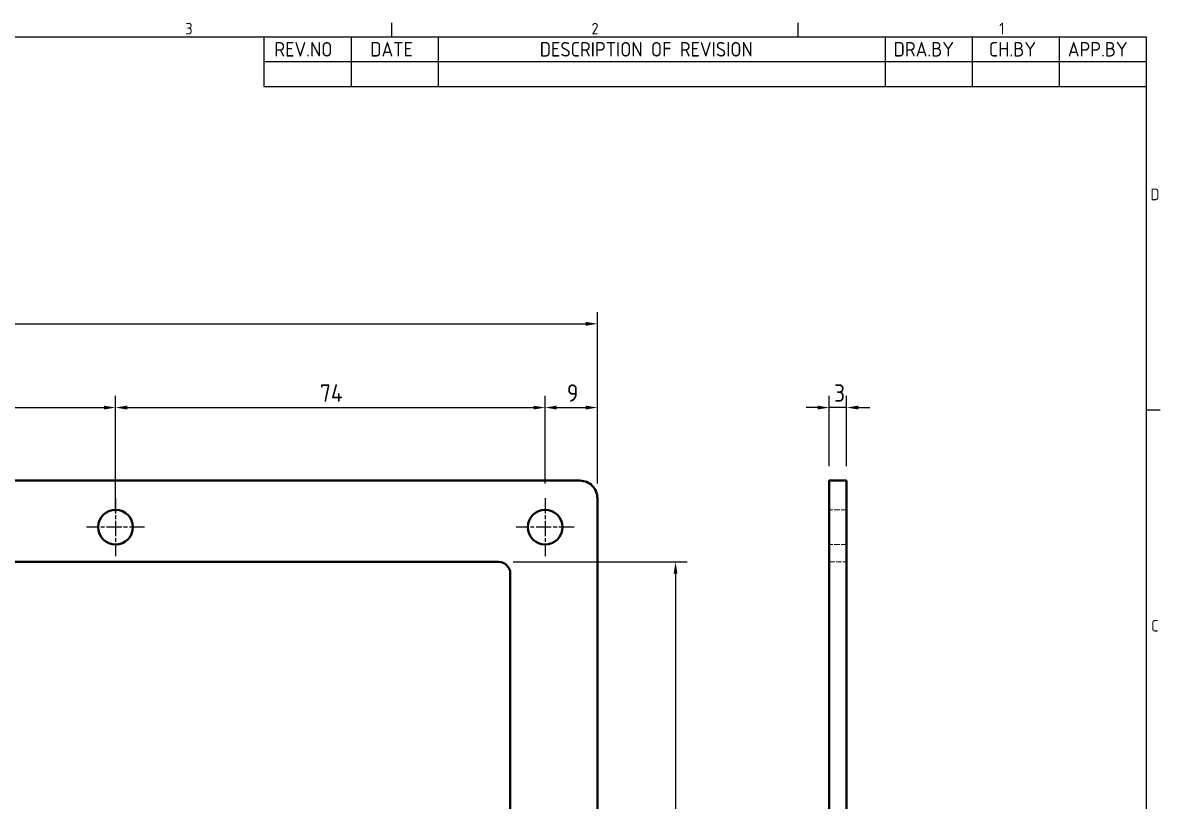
# Model space of a CAD drawing. Header units: millimetres. Extents: x 0 to 420, y 0 to 297.
# Drawn here: x 216.4 to 412.4, y 155.4 to 289.4 of the extents above; entities that cross this region are included whole.
import ezdxf

# ---------------------------------------------------------------- set-up
doc = ezdxf.new("R2010")
doc.units = ezdxf.units.MM
doc.linetypes.add('CHAIN', pattern=[0.35429999999999995, 0.2362, -0.0295, 0.0591, -0.0295])
doc.linetypes.add('DASHED', pattern=[0.2067, 0.1654, -0.0413])
doc.layers.get('0').update_dxf_attribs({"color": 3, "lineweight": 25})
for name, color, linetype, lineweight in [('가려진 것(ISO)', 2, 'DASHED', 18), ('가시적인 것(ISO)', 3, 'Continuous', 40), ('경계(ISO)', 7, 'Continuous', 25), ('기호(ISO)', 5, 'Continuous', 25), ('중심 표식(ISO)', 1, 'Continuous', 25), ('치수(ISO)', 2, 'Continuous', 25)]:
    doc.layers.add(name, color=color, linetype=linetype, lineweight=lineweight)
doc.styles.add('ISO Proportiona M2B', font='isocp.shx')
doc.styles.add('문자 텍스트_PSTEK_POSCO', font='isocp.shx')
doc.styles.add('치수 텍스트_PSTEK_POSCO', font='isocp.shx')
doc.dimstyles.new('치수_PSTEK_POSCO', dxfattribs={"dimtxt": 3, "dimasz": 2, "dimexe": 2, "dimexo": 2.5, "dimgap": 1, "dimtad": 1, "dimrnd": 1e-08, "dimdsep": 46, "dimtxsty": '치수 텍스트_PSTEK_POSCO', "dimcen": 0.09, "dimdle": 10, "dimclrd": 7, "dimclre": 7, "dimclrt": 2, "dimadec": 1, "dimazin": 2, "dimtfac": 1, "dimtmove": 0, "dimatfit": 3, "dimfxl": 0, "dimtolj": 1, "dimlwd": -1, "dimlwe": -1, "dimarcsym": 0})

# ---------------------------------------------------------------- blocks, each defined once
blk = doc.blocks.new('경계 Default Border')
at = {"layer": '경계(ISO)'}
for p, q in [((280, 287.0000076293945), (280, 289.4000053405762)), ((350, 287.0000076293945), (350, 289.4000053405762)), ((410, 222.7499961853027), (412.400016784668, 222.7499961853027))]:
    blk.add_line(p, q, dxfattribs=at)
at = {"layer": '경계(ISO)', "flags": 128}
blk.add_lwpolyline([(10, 10), (10, 287.0000076293945), (410, 287.0000076293945), (410, 10), (10, 10)], dxfattribs=at)
at = {"layer": '경계(ISO)', "color": 2, "char_height": 2.000000029802322, "attachment_point": 7, "style": '문자 텍스트_PSTEK_POSCO'}
for s, insert in [('3', (244.4456930345745, 287.3809296778403)), ('2', (314.418492964537, 287.3809296778403)), ('1', (384.6573774223157, 287.4)), ('D', (410.718846771929, 258.8559296629392)), ('C', (410.8296930082771, 184.6059296629392))]:
    blk.add_mtext(s, dxfattribs=dict(at, insert=insert))
blk = doc.blocks.new('리비전 내역')
at = {"layer": '기호(ISO)'}
for p, q in [((258, 287.0000076293945), (410, 287.0000076293945)), ((258, 287.0000076293945), (258, 282.7200076293945)), ((273, 287.0000076293945), (273, 282.7200076293945)), ((288, 287.0000076293945), (288, 282.7200076293945)), ((365, 287.0000076293945), (365, 282.7200076293945)), ((380, 287.0000076293945), (380, 282.7200076293945)), ((395, 287.0000076293945), (395, 282.7200076293945)), ((410, 287.0000076293945), (410, 282.7200076293945)), ((258, 282.7200076293945), (410, 282.7200076293945)), ((258, 282.7200076293945), (258, 278.4400076293945)), ((273, 282.7200076293945), (273, 278.4400076293945)), ((288, 282.7200076293945), (288, 278.4400076293945)), ((365, 282.7200076293945), (365, 278.4400076293945)), ((380, 282.7200076293945), (380, 278.4400076293945)), ((395, 282.7200076293945), (395, 278.4400076293945)), ((410, 282.7200076293945), (410, 278.4400076293945)), ((258, 278.4400076293945), (410, 278.4400076293945))]:
    blk.add_line(p, q, dxfattribs=at)
at = {"layer": '기호(ISO)', "color": 2, "char_height": 2.5, "attachment_point": 7, "style": 'ISO Proportiona M2B'}
for s, insert in [('REV.NO', (259.7871163682308, 283.5831900503393)), ('DATE', (276.3142317728366, 283.5831900503393)), ('DESCRIPTION OF REVISION', (305.5070204333629, 283.5831900503393)), ('DRA.BY', (366.4757339553204, 283.5831900503393)), ('CH.BY', (382.8642915086117, 283.5831900503393)), ('APP.BY', (396.4777339604404, 283.5831900503393))]:
    blk.add_mtext(s, dxfattribs=dict(at, insert=insert))
blk = doc.blocks.new('*D24')
at = {"layer": 'Defpoints', "color": 0, "transparency": 16777216}
for p in [(232.4347353165722, 223.1605494324035), (158.4347353165722, 207.579065738785), (232.4347353165722, 202.5790657387849)]:
    blk.add_point(p, dxfattribs=at)
at = {"layer": '치수(ISO)', "color": 7, "transparency": 16777216}
for p, q in [((158.4347353165722, 210.079065738785), (158.4347353165722, 225.1605494324035)), ((232.4347353165722, 205.0790657387849), (232.4347353165722, 225.1605494324035)), ((160.4347353165722, 223.1605494324035), (230.4347353165722, 223.1605494324035))]:
    blk.add_line(p, q, dxfattribs=at)
for points in [[(160.4347353165722, 223.4938827657368), (160.4347353165722, 222.8272160990701), (158.4347353165722, 223.1605494324035)], [(230.4347353165722, 223.4938827657368), (230.4347353165722, 222.8272160990701), (232.4347353165722, 223.1605494324035)]]:
    blk.add_solid(points, dxfattribs=at)
at = {"layer": '치수(ISO)', "color": 2, "transparency": 16777216, "insert": (193.6447353165722, 225.6605494324035), "char_height": 3, "attachment_point": 4, "style": '치수 텍스트_PSTEK_POSCO'}
blk.add_mtext('\\A1;74', dxfattribs=at)
blk = doc.blocks.new('*D25')
at = {"layer": 'Defpoints', "color": 0, "transparency": 16777216}
for p in [(306.4347353165722, 223.1605494324035), (306.4347353165722, 207.5790657387849), (232.4347353165722, 202.5790657387849)]:
    blk.add_point(p, dxfattribs=at)
at = {"layer": '치수(ISO)', "color": 7, "transparency": 16777216}
for p, q in [((232.4347353165722, 205.0790657387849), (232.4347353165722, 225.1605494324035)), ((306.4347353165722, 210.0790657387849), (306.4347353165722, 225.1605494324035)), ((234.4347353165722, 223.1605494324035), (304.4347353165722, 223.1605494324035))]:
    blk.add_line(p, q, dxfattribs=at)
for points in [[(234.4347353165722, 223.4938827657368), (234.4347353165722, 222.8272160990701), (232.4347353165722, 223.1605494324035)], [(304.4347353165722, 223.4938827657368), (304.4347353165722, 222.8272160990701), (306.4347353165722, 223.1605494324035)]]:
    blk.add_solid(points, dxfattribs=at)
at = {"layer": '치수(ISO)', "color": 2, "transparency": 16777216, "insert": (267.6447353165722, 225.6605494324035), "char_height": 3, "attachment_point": 4, "style": '치수 텍스트_PSTEK_POSCO'}
blk.add_mtext('\\A1;74', dxfattribs=at)
blk = doc.blocks.new('*D26')
at = {"layer": 'Defpoints', "color": 0, "transparency": 16777216}
for p in [(315.4347353165721, 223.1605494324035), (306.4347353165722, 207.5790657387849), (315.4347353165721, 207.5790657387849)]:
    blk.add_point(p, dxfattribs=at)
at = {"layer": '치수(ISO)', "color": 7, "transparency": 16777216}
for p, q in [((306.4347353165722, 210.0790657387849), (306.4347353165722, 225.1605494324035)), ((315.4347353165721, 210.0790657387849), (315.4347353165721, 225.1605494324035)), ((308.4347353165722, 223.1605494324035), (313.4347353165721, 223.1605494324035))]:
    blk.add_line(p, q, dxfattribs=at)
for points in [[(308.4347353165722, 223.4938827657368), (308.4347353165722, 222.8272160990701), (306.4347353165722, 223.1605494324035)], [(313.4347353165721, 223.4938827657368), (313.4347353165721, 222.8272160990701), (315.4347353165721, 223.1605494324035)]]:
    blk.add_solid(points, dxfattribs=at)
at = {"layer": '치수(ISO)', "color": 2, "transparency": 16777216, "insert": (310.180454559455, 225.6605494324035), "char_height": 3, "attachment_point": 4, "style": '치수 텍스트_PSTEK_POSCO'}
blk.add_mtext('\\A1;9', dxfattribs=at)
blk = doc.blocks.new('*D32')
at = {"layer": 'Defpoints', "color": 0, "transparency": 16777216}
for p in [(315.4347353165721, 237.5790657387849), (75.43473531657212, 207.5790657387849), (315.4347353165721, 207.5790657387849)]:
    blk.add_point(p, dxfattribs=at)
at = {"layer": '치수(ISO)', "color": 7, "transparency": 16777216}
for p, q in [((75.43473531657212, 210.0790657387849), (75.43473531657212, 239.5790657387849)), ((315.4347353165721, 210.0790657387849), (315.4347353165721, 239.5790657387849)), ((77.43473531657212, 237.5790657387849), (313.4347353165721, 237.5790657387849))]:
    blk.add_line(p, q, dxfattribs=at)
for points in [[(77.43473531657212, 237.9123990721183), (77.43473531657212, 237.2457324054516), (75.43473531657212, 237.5790657387849)], [(313.4347353165721, 237.9123990721183), (313.4347353165721, 237.2457324054516), (315.4347353165721, 237.5790657387849)]]:
    blk.add_solid(points, dxfattribs=at)
at = {"layer": '치수(ISO)', "color": 2, "transparency": 16777216, "insert": (192.5454636630288, 240.0793610143755), "char_height": 3, "attachment_point": 4, "style": '치수 텍스트_PSTEK_POSCO'}
blk.add_mtext('\\A1;240', dxfattribs=at)
blk = doc.blocks.new('*D33')
at = {"layer": 'Defpoints', "color": 0, "transparency": 16777216}
for p in [(298.4347353165721, 196.5790657387849), (298.4347353165721, 98.57906573878493), (328.8999557650266, 98.57906573878493)]:
    blk.add_point(p, dxfattribs=at)
at = {"layer": '치수(ISO)', "color": 7, "transparency": 16777216}
for p, q in [((300.9347353165721, 196.5790657387849), (330.8999557650267, 196.5790657387849)), ((328.8999557650267, 194.5790657387849), (328.8999557650266, 100.5790657387849)), ((300.9347353165721, 98.57906573878493), (330.8999557650266, 98.57906573878493))]:
    blk.add_line(p, q, dxfattribs=at)
for points in [[(328.5666224316934, 194.5790657387849), (329.23328909836, 194.5790657387849), (328.8999557650267, 196.5790657387849)], [(328.5666224316933, 100.5790657387849), (329.2332890983599, 100.5790657387849), (328.8999557650266, 98.57906573878493)]]:
    blk.add_solid(points, dxfattribs=at)
at = {"layer": '치수(ISO)', "color": 2, "transparency": 16777216, "insert": (326.3999557650266, 145.866933704429), "char_height": 3, "attachment_point": 4, "rotation": 90, "style": '치수 텍스트_PSTEK_POSCO'}
blk.add_mtext('\\A1;98', dxfattribs=at)
blk = doc.blocks.new('*D35')
at = {"layer": 'Defpoints', "color": 0, "transparency": 16777216}
for p in [(355.3753821829063, 223.1605494324035), (355.3753821829063, 210.5790657387849), (358.3753821829063, 210.5790657387849)]:
    blk.add_point(p, dxfattribs=at)
at = {"layer": '치수(ISO)', "color": 7, "transparency": 16777216}
for p, q in [((355.3753821829063, 213.0790657387849), (355.3753821829063, 225.1605494324035)), ((358.3753821829063, 213.0790657387849), (358.3753821829063, 225.1605494324035)), ((353.3753821829063, 223.1605494324035), (351.3753821829063, 223.1605494324035)), ((358.3753821829063, 223.1605494324035), (355.3753821829063, 223.1605494324035)), ((360.3753821829063, 223.1605494324035), (362.3753821829063, 223.1605494324035))]:
    blk.add_line(p, q, dxfattribs=at)
for points in [[(353.3753821829063, 223.4938827657368), (353.3753821829063, 222.8272160990701), (355.3753821829063, 223.1605494324035)], [(360.3753821829063, 223.4938827657368), (360.3753821829063, 222.8272160990701), (358.3753821829063, 223.1605494324035)]]:
    blk.add_solid(points, dxfattribs=at)
at = {"layer": '치수(ISO)', "color": 2, "transparency": 16777216, "insert": (356.2132501485503, 225.6605494324035), "char_height": 3, "attachment_point": 4, "style": '치수 텍스트_PSTEK_POSCO'}
blk.add_mtext('\\A1;3', dxfattribs=at)

msp = doc.modelspace()

# ---------------------------------------------------------------- linework, layer by layer
at = {"layer": '가려진 것(ISO)', "ltscale": 5.713989734649658}
for p, q in [((358.3753821829044, 205.5790657387849), (355.3753821829045, 205.5790657387849)), ((358.3753821829044, 199.5790657387849), (355.3753821829045, 199.5790657387849)), ((355.3753821829022, 196.5790657387849), (358.3753821829021, 196.5790657387849))]:
    msp.add_line(p, q, dxfattribs=at)
at = {"layer": '가시적인 것(ISO)'}
for p, q in [((312.4347353165722, 210.5790657387849), (78.4347353165721, 210.5790657387849)), ((358.3753821829063, 210.5790657387849), (355.3753821829063, 210.5790657387849)), ((355.3753821829072, 207.5790657387849), (355.3753821829063, 210.5790657387849)), ((358.3753821829063, 210.5790657387849), (358.3753821829072, 207.5790657387849)), ((315.4347353165721, 87.57906573878492), (315.4347353165721, 207.5790657387849)), ((355.3753821829072, 87.57906573878492), (355.3753821829072, 207.5790657387849)), ((358.3753821829072, 207.5790657387849), (358.3753821829072, 87.57906573878492)), ((92.43473531657213, 196.5790657387849), (298.4347353165721, 196.5790657387849)), ((300.4347353165721, 194.5790657387849), (300.4347353165721, 100.5790657387849))]:
    msp.add_line(p, q, dxfattribs=at)
for centre in [(232.4347353165722, 202.5790657387849), (306.4347353165722, 202.5790657387849)]:
    msp.add_circle(centre, 3, dxfattribs=at)
for centre, radius, end in [((312.4347353165721, 207.5790657387849), 3.000000000000024, 90.00000000000067), ((298.4347353165721, 194.5790657387849), 2.000000000000011, 90)]:
    msp.add_arc(centre, radius, 0, end, dxfattribs=at)
at = {"layer": '중심 표식(ISO)', "linetype": 'CHAIN', "ltscale": 11.11197376251221}
for p, q in [((232.4347353165722, 207.5790657387849), (232.4347353165722, 197.5790657387849)), ((306.4347353165722, 207.5790657387849), (306.4347353165722, 197.5790657387849)), ((237.4347353165722, 202.5790657387849), (227.4347353165722, 202.5790657387849)), ((311.4347353165722, 202.5790657387849), (301.4347353165722, 202.5790657387849))]:
    msp.add_line(p, q, dxfattribs=at)

# ---------------------------------------------------------------- block references
msp.add_blockref('경계 Default Border', (0, 0))
at = {"layer": '기호(ISO)'}
msp.add_blockref('리비전 내역', (0, 0), dxfattribs=at)

# ---------------------------------------------------------------- dimensions: what is measured, and where the dimension line sits
at = {"layer": '치수(ISO)', "color": 7}
for base, p1, p2, angle, override, picture, middle in [((315.4347353165721, 237.5790657387849), (75.43473531657212, 207.5790657387849), (315.4347353165721, 207.5790657387849), 180, {"dimdec": 2, "dimtp": 0, "dimtm": -0, "dimtdec": 2, "dimtofl": 0, "dimatfit": 1}, '*D32', (195.4347353165721, 237.5790657387849)), ((232.4347353165722, 223.1605494324035), (158.4347353165722, 207.579065738785), (232.4347353165722, 202.5790657387849), 180, {"dimdec": 2, "dimtp": 0, "dimtm": -0, "dimtdec": 2, "dimtofl": 0, "dimatfit": 1}, '*D24', (195.4447353165722, 223.1605494324035)), ((306.4347353165722, 223.1605494324035), (232.4347353165722, 202.5790657387849), (306.4347353165722, 207.5790657387849), 180, {"dimdec": 2, "dimtp": 0, "dimtm": -0, "dimtdec": 2, "dimtofl": 0, "dimatfit": 1}, '*D25', (269.4447353165722, 223.1605494324035)), ((315.4347353165721, 223.1605494324035), (306.4347353165722, 207.5790657387849), (315.4347353165721, 207.5790657387849), 180, {"dimdec": 2, "dimtp": 0, "dimtm": -0, "dimtdec": 2, "dimtofl": 0, "dimatfit": 1}, '*D26', (310.9447353165722, 223.1605494324035)), ((355.3753821829063, 223.1605494324035), (358.3753821829063, 210.5790657387849), (355.3753821829063, 210.5790657387849), 180, {"dimdec": 2, "dimtp": 0, "dimtm": -0, "dimtdec": 2, "dimtofl": 1, "dimatfit": 1}, '*D35', (356.8753821829063, 223.1605494324035)), ((328.8999557650266, 98.57906573878493), (298.4347353165721, 196.5790657387849), (298.4347353165721, 98.57906573878493), 270, {"dimdec": 2, "dimtp": 0, "dimtm": -0, "dimtdec": 2, "dimtofl": 0, "dimatfit": 1}, '*D33', (328.8999557650266, 147.5790657387849))]:
    dim = msp.add_linear_dim(base=base, p1=p1, p2=p2, angle=angle, dimstyle='치수_PSTEK_POSCO', override=override, dxfattribs=at)
    dim.commit()
    dim.dimension.update_dxf_attribs({"geometry": picture, "text_midpoint": middle, "dimtype": 160})

doc.saveas('drawing.dxf')
